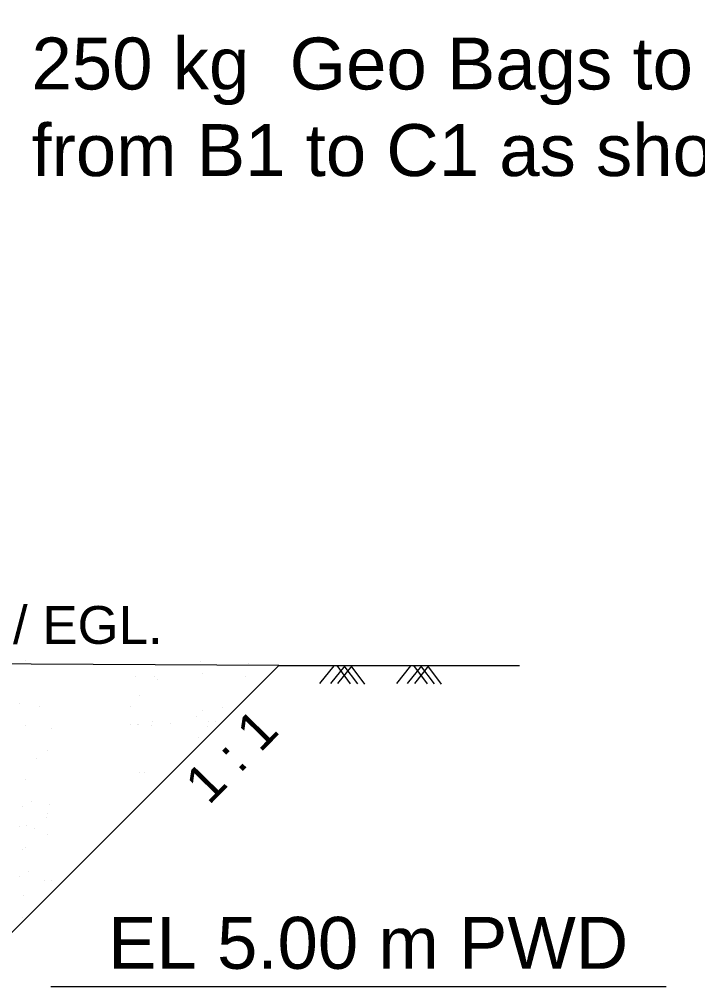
# Model space of a CAD drawing. Header units: inches. Extents: x -885 to 26362, y -28010 to 990.
# Drawn here: x 4431.23 to 4445.44, y -17633.17 to -17612.9 of the extents above; entities that cross this region are included whole.
import ezdxf

# ---------------------------------------------------------------- set-up
doc = ezdxf.new("R2010")
doc.units = ezdxf.units.IN
doc.header["$MEASUREMENT"] = 0
doc.layers.add('LINE', color=7, linetype='Continuous')
doc.styles.add('Arial-200', font='arial.ttf')
doc.styles.get("Standard").update_dxf_attribs({"font": 'arial.ttf'})

msp = doc.modelspace()

# ---------------------------------------------------------------- linework, layer by layer
at = {"layer": 'LINE', "color": 7, "lineweight": 20, "ltscale": 0.5}
for p, q in [((4429.929548, -17633.171047), (4436.662685, -17626.43791)), ((4429.929548, -17633.171047), (4436.662685, -17626.43791)), ((4431.348244, -17626.341039), (4431.348244, -17626.341039)), ((4431.348244, -17626.341039), (4431.348244, -17626.341039)), ((4435.031134, -17626.359683), (4435.031134, -17626.359683)), ((4435.031134, -17626.359683), (4435.031134, -17626.359683)), ((4436.036744, -17626.400841), (4436.036744, -17626.400841)), ((4436.036744, -17626.400841), (4436.036744, -17626.400841)), ((4436.160714, -17626.42998), (4436.160714, -17626.42998)), ((4436.160714, -17626.42998), (4436.160714, -17626.42998)), ((4436.662685, -17626.43791), (4441.708691, -17626.43791)), ((4436.662685, -17626.43791), (4441.708691, -17626.43791)), ((4435.068715, -17626.619257), (4435.068715, -17626.619257)), ((4435.068715, -17626.619257), (4435.068715, -17626.619257)), ((4437.819018, -17626.448172), (4437.519846, -17626.818342)), ((4437.819018, -17626.448172), (4437.519846, -17626.818342)), ((4438.048858, -17626.447425), (4437.749687, -17626.817595)), ((4438.048858, -17626.447425), (4437.749687, -17626.817595)), ((4438.170351, -17626.825384), (4437.885088, -17626.444393)), ((4438.170351, -17626.825384), (4437.885088, -17626.444393)), ((4438.197375, -17626.450175), (4437.898203, -17626.820344)), ((4438.197375, -17626.450175), (4437.898203, -17626.820344)), ((4438.318868, -17626.828134), (4438.033605, -17626.447143)), ((4438.318868, -17626.828134), (4438.033605, -17626.447143)), ((4438.467384, -17626.830883), (4438.182121, -17626.449893)), ((4438.467384, -17626.830883), (4438.182121, -17626.449893)), ((4439.427345, -17626.448172), (4439.128174, -17626.818342)), ((4439.427345, -17626.448172), (4439.128174, -17626.818342)), ((4439.657186, -17626.447425), (4439.358014, -17626.817595)), ((4439.657186, -17626.447425), (4439.358014, -17626.817595)), ((4439.778678, -17626.825384), (4439.493415, -17626.444393)), ((4439.778678, -17626.825384), (4439.493415, -17626.444393)), ((4439.805702, -17626.450175), (4439.506531, -17626.820344)), ((4439.805702, -17626.450175), (4439.506531, -17626.820344)), ((4439.927195, -17626.828134), (4439.641932, -17626.447143)), ((4439.927195, -17626.828134), (4439.641932, -17626.447143)), ((4440.075712, -17626.830883), (4439.790449, -17626.449893)), ((4440.075712, -17626.830883), (4439.790449, -17626.449893)), ((4433.667676, -17626.661955), (4433.667676, -17626.661955)), ((4433.667676, -17626.661955), (4433.667676, -17626.661955)), ((4434.050702, -17626.673861), (4434.050702, -17626.673861)), ((4434.050702, -17626.673861), (4434.050702, -17626.673861)), ((4434.114648, -17626.731617), (4434.114648, -17626.731617)), ((4434.114648, -17626.731617), (4434.114648, -17626.731617)), ((4435.970782, -17626.677505), (4435.970782, -17626.677505)), ((4435.970782, -17626.677505), (4435.970782, -17626.677505)), ((4431.230339, -17627.236619), (4431.230339, -17627.236619)), ((4431.230339, -17627.236619), (4431.230339, -17627.236619)), ((4433.754046, -17627.060471), (4433.754046, -17627.060471)), ((4433.754046, -17627.060471), (4433.754046, -17627.060471)), ((4431.644033, -17627.304351), (4431.644033, -17627.304351)), ((4431.644033, -17627.304351), (4431.644033, -17627.304351)), ((4433.564113, -17627.307995), (4433.564113, -17627.307995)), ((4433.564113, -17627.307995), (4433.564113, -17627.307995)), ((4435.059333, -17627.374848), (4435.059333, -17627.374848)), ((4435.059333, -17627.374848), (4435.059333, -17627.374848)), ((4435.47515, -17627.323426), (4435.47515, -17627.323426)), ((4435.47515, -17627.323426), (4435.47515, -17627.323426)), ((4434.014983, -17627.606375), (4434.014983, -17627.606375)), ((4434.014983, -17627.606375), (4434.014983, -17627.606375)), ((4434.397811, -17627.649214), (4434.397811, -17627.649214)), ((4434.397811, -17627.649214), (4434.397811, -17627.649214)), ((4434.950809, -17627.514837), (4434.950809, -17627.514837)), ((4434.950809, -17627.514837), (4434.950809, -17627.514837)), ((4435.199327, -17627.614219), (4435.199327, -17627.614219)), ((4435.199327, -17627.614219), (4435.199327, -17627.614219)), ((4435.347756, -17627.607738), (4435.347756, -17627.607738)), ((4435.347756, -17627.607738), (4435.347756, -17627.607738)), ((4431.347377, -17627.690961), (4431.347377, -17627.690961)), ((4431.347377, -17627.690961), (4431.347377, -17627.690961)), ((4431.898267, -17627.758346), (4431.898267, -17627.758346)), ((4431.898267, -17627.758346), (4431.898267, -17627.758346)), ((4433.548797, -17627.686283), (4433.548797, -17627.686283)), ((4433.548797, -17627.686283), (4433.548797, -17627.686283)), ((4433.697226, -17627.679802), (4433.697226, -17627.679802)), ((4433.697226, -17627.679802), (4433.697226, -17627.679802)), ((4433.724885, -17627.670688), (4433.724885, -17627.670688)), ((4433.724885, -17627.670688), (4433.724885, -17627.670688)), ((4433.988597, -17627.689063), (4433.988597, -17627.689063)), ((4433.988597, -17627.689063), (4433.988597, -17627.689063)), ((4435.178494, -17627.710035), (4435.178494, -17627.710035)), ((4435.178494, -17627.710035), (4435.178494, -17627.710035)), ((4434.988561, -17627.95756), (4434.988561, -17627.95756)), ((4434.988561, -17627.95756), (4434.988561, -17627.95756)), ((4431.819708, -17628.231929), (4431.819708, -17628.231929)), ((4431.819708, -17628.231929), (4431.819708, -17628.231929)), ((4431.595382, -17628.394082), (4431.595382, -17628.394082)), ((4431.595382, -17628.394082), (4431.595382, -17628.394082)), ((4434.492929, -17628.603481), (4434.492929, -17628.603481)), ((4434.492929, -17628.603481), (4434.492929, -17628.603481)), ((4431.346639, -17628.827129), (4431.346639, -17628.827129)), ((4431.346639, -17628.827129), (4431.346639, -17628.827129)), ((4433.753085, -17628.685852), (4433.753085, -17628.685852)), ((4433.753085, -17628.685852), (4433.753085, -17628.685852)), ((4433.85673, -17628.690698), (4433.85673, -17628.690698)), ((4433.85673, -17628.690698), (4433.85673, -17628.690698)), ((4431.283549, -17629.403982), (4431.283549, -17629.403982)), ((4431.283549, -17629.403982), (4431.283549, -17629.403982)), ((4431.477477, -17629.289662), (4431.477477, -17629.289662)), ((4431.477477, -17629.289662), (4431.477477, -17629.289662)), ((4431.852862, -17629.353331), (4431.852862, -17629.353331)), ((4431.852862, -17629.353331), (4431.852862, -17629.353331)), ((4431.789604, -17629.620581), (4431.789604, -17629.620581)), ((4431.789604, -17629.620581), (4431.789604, -17629.620581)), ((4431.819708, -17629.539349), (4431.819708, -17629.539349)), ((4431.819708, -17629.539349), (4431.819708, -17629.539349)), ((4431.229192, -17629.804939), (4431.229192, -17629.804939)), ((4431.229192, -17629.804939), (4431.229192, -17629.804939)), ((4431.377621, -17629.798459), (4431.377621, -17629.798459)), ((4431.377621, -17629.798459), (4431.377621, -17629.798459)), ((4431.542005, -17629.860453), (4431.542005, -17629.860453)), ((4431.542005, -17629.860453), (4431.542005, -17629.860453)), ((4431.808583, -17629.97892), (4431.808583, -17629.97892)), ((4431.808583, -17629.97892), (4431.808583, -17629.97892)), ((4431.351426, -17630.247108), (4431.351426, -17630.247108)), ((4431.351426, -17630.247108), (4431.351426, -17630.247108)), ((4431.293262, -17630.2935), (4431.293262, -17630.2935)), ((4431.293262, -17630.2935), (4431.293262, -17630.2935)), ((4431.230172, -17630.870353), (4431.230172, -17630.870353)), ((4431.230172, -17630.870353), (4431.230172, -17630.870353)), ((4431.424099, -17630.756033), (4431.424099, -17630.756033)), ((4431.424099, -17630.756033), (4431.424099, -17630.756033)), ((4431.75996, -17630.950389), (4431.75996, -17630.950389)), ((4431.75996, -17630.950389), (4431.75996, -17630.950389)), ((4431.908389, -17630.943908), (4431.908389, -17630.943908)), ((4431.908389, -17630.943908), (4431.908389, -17630.943908)), ((4431.324244, -17631.26483), (4431.324244, -17631.26483)), ((4431.324244, -17631.26483), (4431.324244, -17631.26483)), ((4431.298049, -17631.713478), (4431.298049, -17631.713478)), ((4431.298049, -17631.713478), (4431.298049, -17631.713478)), ((4431.888137, -17633.171047), (4444.785809, -17633.171047)), ((4431.888137, -17633.171047), (4444.785809, -17633.171047))]:
    msp.add_line(p, q, dxfattribs=at)
msp.add_lwpolyline([(4436.662685, -17626.43791), (4396.445493, -17626.225034)], dxfattribs=at)
msp.add_lwpolyline([(4436.662685, -17626.43791), (4396.445493, -17626.225034)], dxfattribs=at)

# ---------------------------------------------------------------- texts
at = {"layer": 'LINE', "color": 7, "lineweight": 20, "ltscale": 0.5, "style": 'Arial-200'}
msp.add_text('LWL / EGL.', height=0.7923753, dxfattribs=at).set_placement((4428.510609, -17625.987702))
msp.add_text('LWL / EGL.', height=0.7923753, dxfattribs=at).set_placement((4428.510609, -17625.987702))
msp.add_text('1 : 1', height=0.7923753, rotation=45.6254429, dxfattribs=at).set_placement((4435.197745, -17629.384887))
msp.add_text('1 : 1', height=0.7923753, rotation=45.6254429, dxfattribs=at).set_placement((4435.197745, -17629.384887))
at = {"layer": 'LINE', "color": 7, "lineweight": 20, "ltscale": 0.5, "char_height": 1.08842386, "attachment_point": 1}
for s, insert, width in [('\\A1;250 kg  Geo Bags to be dumped / placed @ 50 {\\C0;m\\H0.7x;\\S3^ ;\\H1.429x;/m}  \\Pfrom B1 to C1 as shown. ', (4431.482733, -17612.91234), 44.46503777), ('EL 5.00 m PWD', (4433.088485, -17631.708976), 37.17234402)]:
    msp.add_mtext(s, dxfattribs=dict(at, insert=insert, width=width))

doc.saveas('drawing.dxf')
